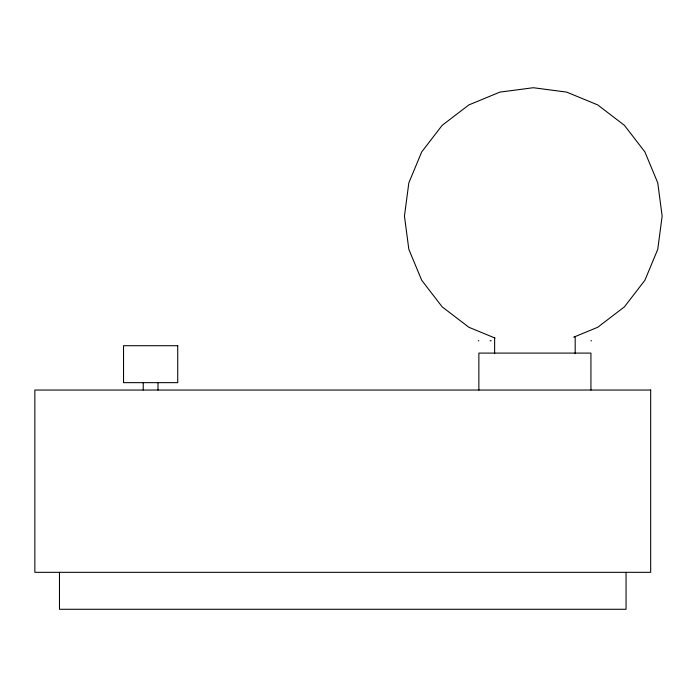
<?xml version="1.0" encoding="UTF-8"?>
<svg xmlns="http://www.w3.org/2000/svg" width="697" height="697" viewBox="0 0 697 697"><rect width="100%" height="100%" fill="white"/><g stroke="black" fill="none" stroke-linecap="round" stroke-linejoin="round"><path stroke-width="1.05" d="M573.666 337.2L597.721 327.268L624.407 306.872L644.891 280.281L657.759 249.326L662.15 216.096L657.759 182.867L644.891 151.911L624.407 125.321L597.721 104.925L566.652 92.1L533.301 87.726L499.949 92.1L468.872 104.925L442.186 125.321L421.711 151.911L408.834 182.867L404.452 216.096L408.834 249.326L421.711 280.281L442.186 306.872L468.872 327.268L494.94 338.028M478.247 340.772L478.865 340.772M490.069 340.772L491.185 340.772M590.934 340.772L591.561 340.772M626.045 572.324L626.045 609.274L59.48 609.274L59.48 572.324M590.934 390.041L590.934 353.091L478.865 353.091L478.865 390.041M575.182 336.512L575.182 353.64M494.626 337.583L494.626 353.64M158.019 382.653L158.019 390.041M143.233 382.653L143.233 390.041M177.726 345.703L123.526 345.703L123.526 382.653L177.726 382.653L177.726 345.703M650.676 390.041L34.85 390.041L34.85 572.324L650.676 572.324L650.676 390.041"/></g></svg>
